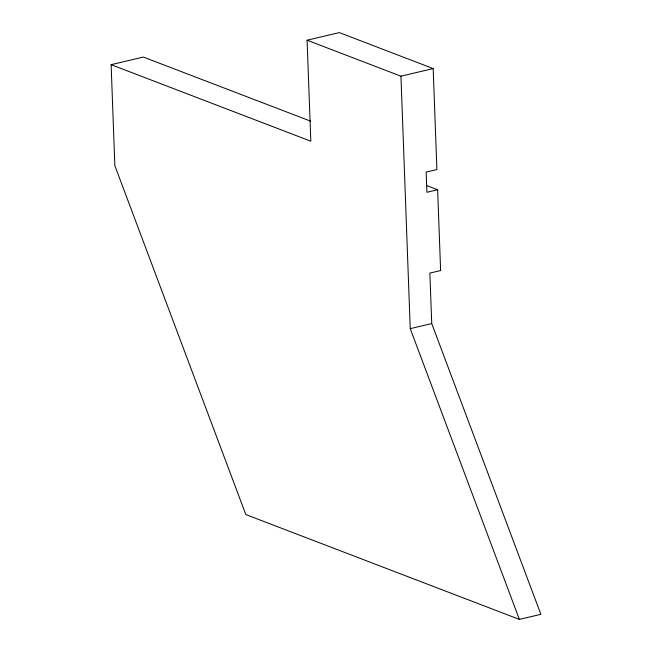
<?xml version="1.0" encoding="UTF-8"?>
<svg xmlns="http://www.w3.org/2000/svg" width="652" height="652" viewBox="0 0 652 652"><rect width="100%" height="100%" fill="white"/><g stroke="black" fill="none" stroke-linecap="round" stroke-linejoin="round"><path stroke-width="0.98" d="M426.327 185.421L437.639 189.756L440.613 270.547L429.872 273.09L431.73 323.579L540.875 614.323L519.383 619.4L245.82 514.558L114.85 165.673L111.125 64.678L143.367 57.066L310.719 121.199M111.125 64.678L310.808 141.207L307.092 40.212L339.325 32.6L433.172 68.566L436.897 169.561L426.147 172.095L426.897 192.291L437.639 189.756M307.092 40.212L400.939 76.178L433.172 68.566M519.383 619.4L410.238 328.657L431.73 323.579M400.939 76.178L410.238 328.657"/></g></svg>
